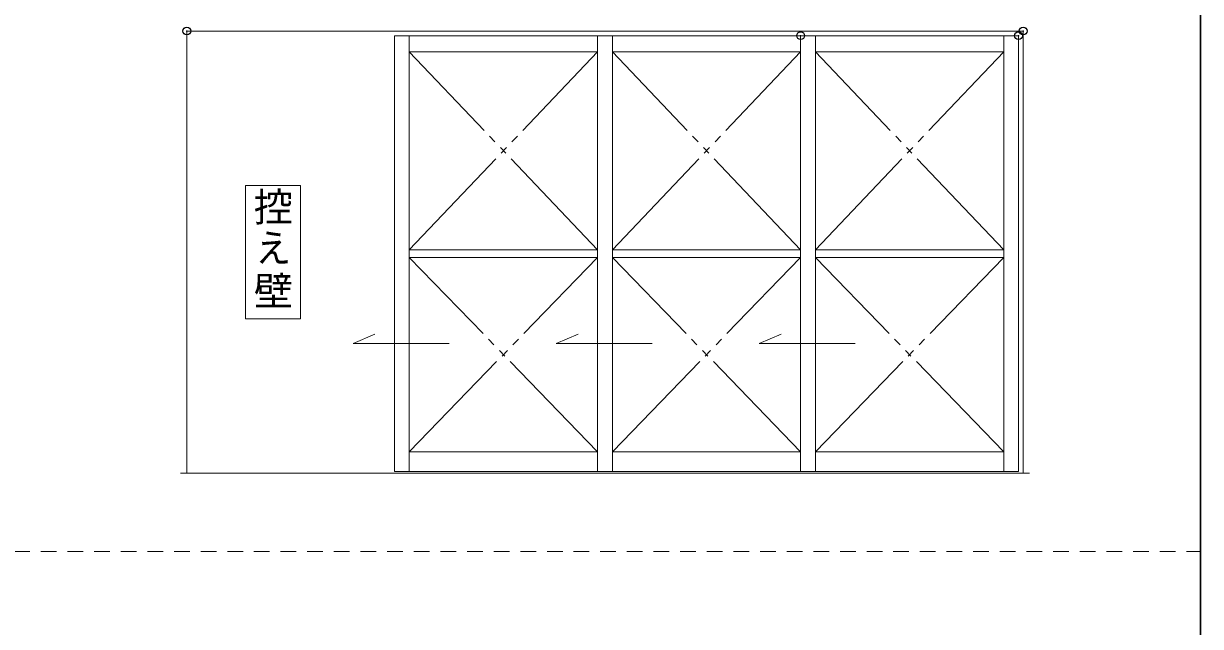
# Model space of a CAD drawing. Units: millimetres on the paper. Extents: x -303 to 303, y -152 to 152.
# Drawn here: x 25.5 to 100.6, y 39.2 to 77.7 of the extents above; entities that cross this region are included whole.
import ezdxf
from ezdxf.enums import TextEntityAlignment as Align

# ---------------------------------------------------------------- set-up
doc = ezdxf.new("R2010")
doc.units = ezdxf.units.MM
doc.header["$PDMODE"] = 32
doc.header["$PDSIZE"] = 0.5
doc.linetypes.add('USER1', pattern=[10.5, 8, -0.5, 0.5, -0.5, 0.5, -0.5])
doc.linetypes.add('USER2', pattern=[1.7, 1, -0.7])
doc.layers.add('0-0_3一般', color=7, linetype='Continuous', lineweight=15)
doc.layers.add('0-4_Defpoints', color=7, linetype='Continuous')
doc.styles.add('ＭＳ Ｐゴシック', font='')
doc.styles.get('ＭＳ Ｐゴシック').set_extended_font_data('MS PGothic')

# ---------------------------------------------------------------- blocks, each defined once
blk = doc.blocks.new('グループ-5')
at = {"layer": '0-0_3一般', "linetype": 'USER2'}
blk.add_line((-190, 44), (190, 44), dxfattribs=at)
at = {"layer": '0-0_3一般', "lineweight": 30}
blk.add_lwpolyline([(-190, 103), (190, 103), (190, -107), (-190, -107)], close=True, dxfattribs=at)
blk = doc.blocks.new('グループ-9')
at = {"layer": '0-0_3一般'}
blk.add_lwpolyline([(129.064, 67.35), (129.064, 58.85), (132.564, 58.85), (132.564, 67.35)], close=True, dxfattribs=at)
at = {"layer": '0-0_3一般', "style": 'ＭＳ Ｐゴシック'}
for s, p in [('控', (129.59, 64.507)), ('壁', (129.59, 59.154))]:
    blk.add_text(s, height=1.833, dxfattribs=at).set_placement(p, align=Align.BOTTOM_LEFT)
at = {"layer": '0-0_3一般', "style": 'ＭＳ Ｐゴシック', "width": 0.9}
blk.add_text('え', height=1.833, dxfattribs=at).set_placement((129.71, 61.901), align=Align.BOTTOM_LEFT)
blk = doc.blocks.new('グループ-10')
at = {"layer": '0-0_3一般'}
for p, q in [((125.314, 49), (125.314, 77.2)), ((125.314, 77.2), (178.686, 77.2)), ((138.57, 49.099), (138.57, 76.902)), ((138.57, 76.902), (138.809, 76.902)), ((139.514, 76.902), (139.514, 49.099)), ((139.514, 76.902), (151.558, 76.902)), ((151.528, 76.902), (151.767, 76.902)), ((151.528, 49.099), (151.528, 76.902)), ((151.767, 76.902), (152.233, 76.902)), ((152.233, 76.902), (152.472, 76.902)), ((152.472, 76.902), (164.516, 76.902)), ((152.472, 76.902), (152.472, 49.099)), ((164.486, 76.902), (164.725, 76.902)), ((164.486, 49.099), (164.486, 76.902)), ((164.725, 76.902), (165.191, 76.902)), ((165.191, 76.902), (165.43, 76.902)), ((165.43, 76.902), (177.474, 76.902)), ((177.445, 76.902), (177.683, 76.902)), ((177.683, 76.902), (178.15, 76.902)), ((178.15, 76.902), (178.388, 76.902)), ((178.388, 76.902), (178.388, 49.099)), ((178.686, 49), (178.686, 77.2)), ((151.528, 75.869), (139.514, 75.869)), ((164.486, 75.869), (152.472, 75.869)), ((177.445, 75.869), (165.43, 75.869)), ((151.528, 63.249), (139.514, 63.249)), ((164.486, 63.249), (152.472, 63.249)), ((177.445, 63.249), (165.43, 63.249)), ((139.514, 62.752), (151.528, 62.752)), ((152.472, 62.752), (164.486, 62.752)), ((165.43, 62.752), (177.445, 62.752)), ((135.93, 57.273), (137.32, 57.868)), ((148.888, 57.273), (150.279, 57.868)), ((161.847, 57.273), (163.237, 57.868)), ((135.93, 57.273), (142.047, 57.273)), ((148.888, 57.273), (155.005, 57.273)), ((161.847, 57.273), (167.963, 57.273)), ((139.514, 50.37), (151.528, 50.37)), ((152.472, 50.37), (164.486, 50.37)), ((165.43, 50.37), (177.445, 50.37)), ((124.917, 49), (179.083, 49)), ((138.809, 49.099), (138.57, 49.099)), ((139.275, 49.099), (138.809, 49.099)), ((139.514, 49.099), (139.275, 49.099)), ((151.528, 49.099), (139.514, 49.099)), ((152.472, 49.099), (152.233, 49.099)), ((164.486, 49.099), (152.472, 49.099)), ((164.725, 49.099), (164.486, 49.099)), ((165.191, 49.099), (164.725, 49.099)), ((177.445, 49.099), (165.43, 49.099)), ((178.15, 49.099), (177.683, 49.099)), ((178.388, 49.099), (178.15, 49.099))]:
    blk.add_line(p, q, dxfattribs=at)
at = {"layer": '0-0_3一般', "linetype": 'USER1'}
for p, q in [((151.528, 63.249), (139.514, 75.869)), ((139.514, 63.249), (151.528, 75.869)), ((152.472, 63.249), (164.486, 75.869)), ((164.486, 63.249), (152.472, 75.869)), ((165.43, 63.249), (177.445, 75.869)), ((177.445, 63.249), (165.43, 75.869)), ((151.528, 50.37), (139.514, 62.752)), ((139.514, 50.37), (151.528, 62.752)), ((152.472, 50.37), (164.486, 62.752)), ((164.486, 50.37), (152.472, 62.752)), ((165.43, 50.37), (177.445, 62.752)), ((177.445, 50.37), (165.43, 62.752))]:
    blk.add_line(p, q, dxfattribs=at)
at = {"layer": '0-0_3一般'}
for points in [[(138.809, 76.902), (139.275, 76.902), (139.514, 76.902)], [(165.43, 76.902), (165.43, 49.099), (165.191, 49.099)], [(177.683, 49.099), (177.445, 49.099), (177.445, 76.902)], [(152.233, 49.099), (151.767, 49.099), (151.528, 49.099)]]:
    blk.add_lwpolyline(points, dxfattribs=at)
blk.add_blockref('グループ-9', (0, 0), dxfattribs=at)

msp = doc.modelspace()

# ---------------------------------------------------------------- linework, layer by layer
at = {"layer": '0-4_Defpoints'}
for p in [(35.939, 77.2), (89.311, 77.2), (75.111, 76.902), (89.013, 76.902)]:
    msp.add_point(p, dxfattribs=at)

# ---------------------------------------------------------------- block references
at = {"layer": '0-0_3一般'}
for name in ['グループ-5', 'グループ-10']:
    msp.add_blockref(name, (-89.375, 0), dxfattribs=at)

doc.saveas('drawing.dxf')
